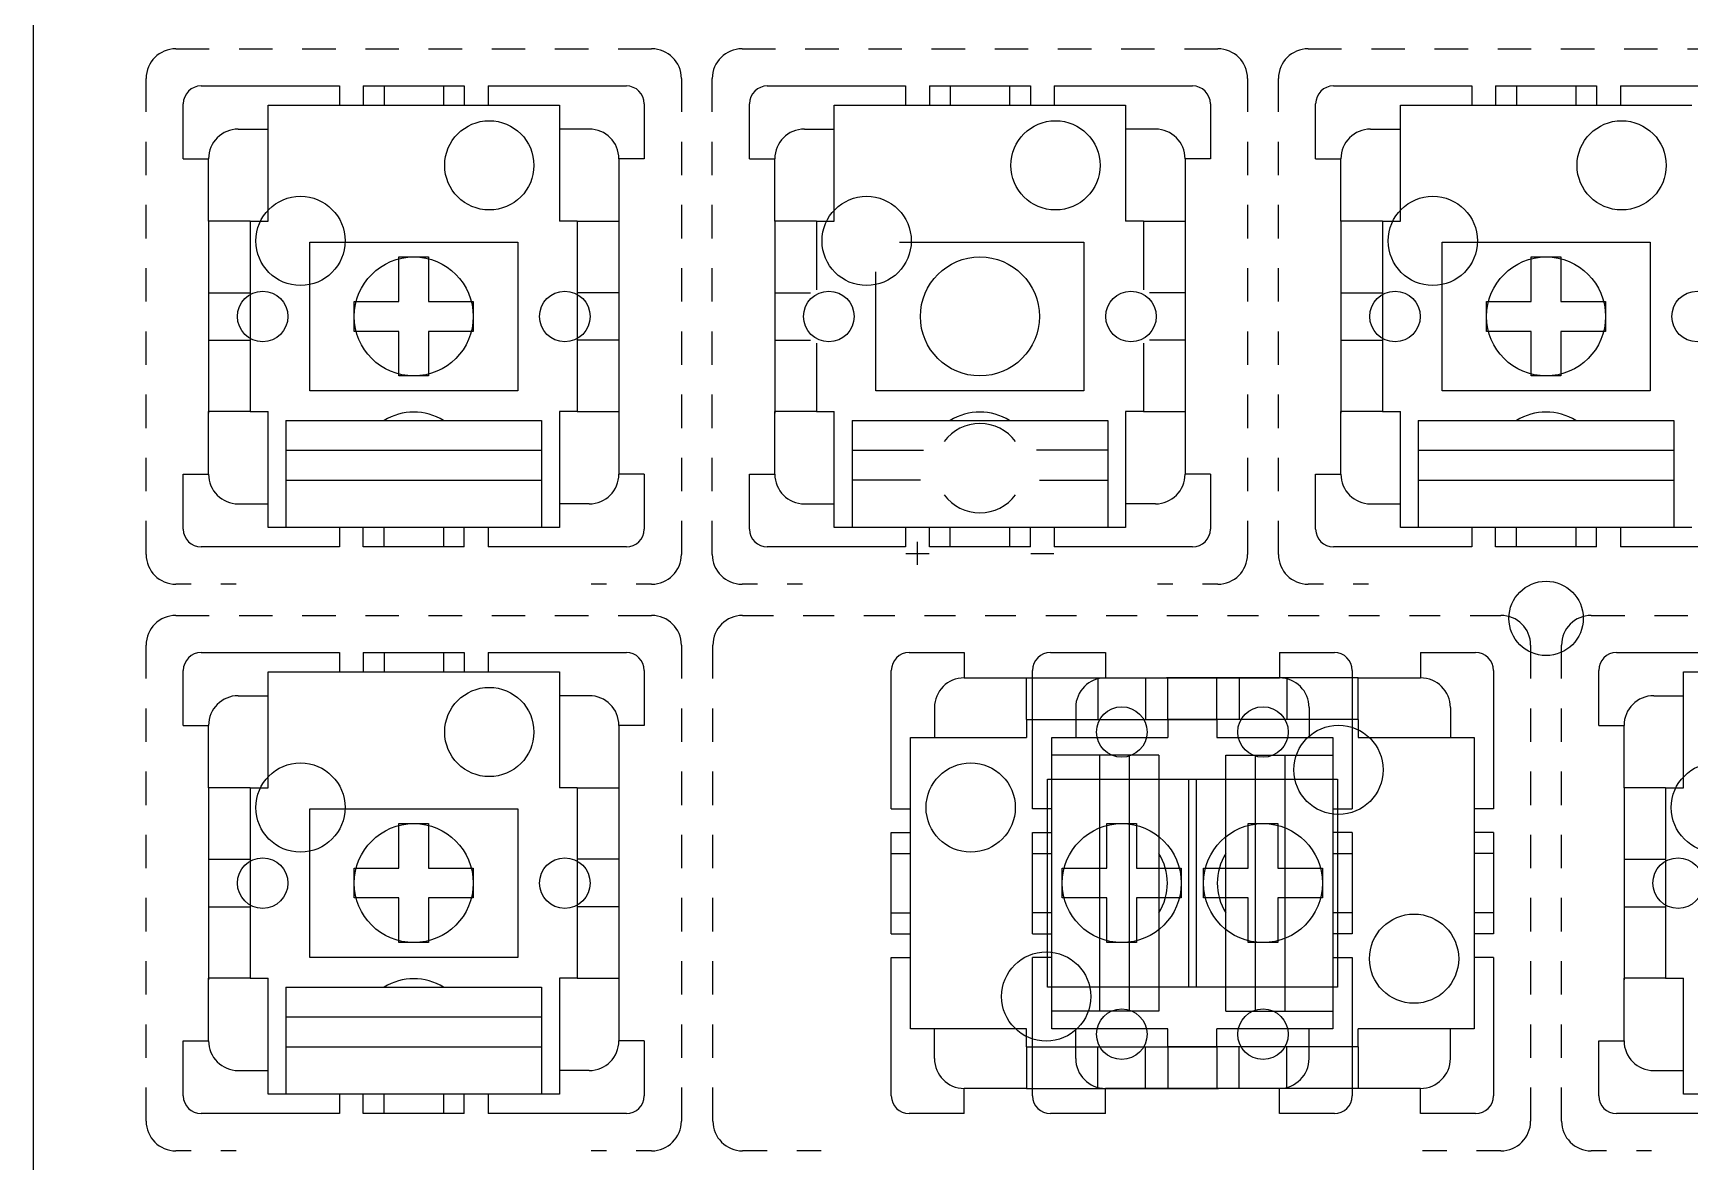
# Model space of a CAD drawing. Extents: x 0 to 386, y 0 to 144.
# Drawn here: x 0 to 55.7, y 19.5 to 57.5 of the extents above; entities that cross this region are included whole.
import ezdxf

# ---------------------------------------------------------------- set-up
doc = ezdxf.new("R2010")
doc.units = 0
for name, color, linetype in [('20', 30, 'CONTINUOUS'), ('21', 253, 'CONTINUOUS'), ('51', 253, 'CONTINUOUS')]:
    doc.layers.add(name, color=color, linetype=linetype)

msp = doc.modelspace()

# ---------------------------------------------------------------- linework, layer by layer
at = {"layer": '20'}
msp.add_line((0, 96.4), (0, 0), dxfattribs=at)
for centre, radius in [((15.34, 53.03), 1.5), ((34.38, 53.03), 1.5), ((53.42, 53.03), 1.5), ((8.99, 50.49), 1.5), ((28.03, 50.49), 1.5), ((47.07, 50.49), 1.5), ((12.8, 47.95), 2), ((31.84, 47.95), 2), ((50.88, 47.95), 2), ((7.72, 47.95), 0.85), ((17.88, 47.95), 0.85), ((26.76, 47.95), 0.85), ((36.92, 47.95), 0.85), ((45.8, 47.95), 0.85), ((55.96, 47.95), 0.85), ((50.88, 37.8), 1.25), ((15.34, 33.98), 1.5), ((36.61, 33.98), 0.85), ((41.36, 33.98), 0.85), ((43.9, 32.71), 1.5), ((8.99, 31.44), 1.5), ((31.53, 31.44), 1.5), ((56.59, 31.44), 1.5), ((12.8, 28.9), 2), ((36.61, 28.9), 2), ((41.36, 28.9), 2), ((7.72, 28.9), 0.85), ((17.88, 28.9), 0.85), ((55.32, 28.9), 0.85), ((46.44, 26.36), 1.5), ((34.07, 25.09), 1.5), ((36.61, 23.82), 0.85), ((41.36, 23.82), 0.85)]:
    msp.add_circle(centre, radius, dxfattribs=at)
at = {"layer": '21'}
for p, q in [((4.8, 56.95), (5.925, 56.95)), ((6.925, 56.95), (8.05, 56.95)), ((9.05, 56.95), (10.175, 56.95)), ((11.175, 56.95), (12.3, 56.95)), ((13.3, 56.95), (14.425, 56.95)), ((15.425, 56.95), (16.55, 56.95)), ((17.55, 56.95), (18.675, 56.95)), ((19.675, 56.95), (20.8, 56.95)), ((23.84, 56.95), (24.965, 56.95)), ((25.965, 56.95), (27.09, 56.95)), ((28.09, 56.95), (29.215, 56.95)), ((30.215, 56.95), (31.34, 56.95)), ((32.34, 56.95), (33.465, 56.95)), ((34.465, 56.95), (35.59, 56.95)), ((36.59, 56.95), (37.715, 56.95)), ((38.715, 56.95), (39.84, 56.95)), ((42.88, 56.95), (44.005, 56.95)), ((45.005, 56.95), (46.13, 56.95)), ((47.13, 56.95), (48.255, 56.95)), ((49.255, 56.95), (50.38, 56.95)), ((51.38, 56.95), (52.505, 56.95)), ((53.505, 56.95), (54.63, 56.95)), ((55.63, 56.95), (56.755, 56.95)), ((3.8, 54.825), (3.8, 55.95)), ((21.8, 55.95), (21.8, 54.825)), ((22.84, 54.825), (22.84, 55.95)), ((40.84, 55.95), (40.84, 54.825)), ((41.88, 54.825), (41.88, 55.95)), ((5.65, 55.7), (10.3, 55.7)), ((10.3, 55.7), (10.3, 55.05)), ((11.1, 55.7), (11.8, 55.7)), ((11.1, 55.7), (11.1, 55.05)), ((11.8, 55.7), (13.8, 55.7)), ((11.8, 55.7), (11.8, 55.05)), ((13.8, 55.7), (14.5, 55.7)), ((13.8, 55.7), (13.8, 55.05)), ((14.5, 55.7), (14.5, 55.05)), ((15.3, 55.7), (19.95, 55.7)), ((15.3, 55.7), (15.3, 55.05)), ((24.69, 55.7), (29.34, 55.7)), ((29.34, 55.7), (29.34, 55.05)), ((30.14, 55.7), (30.84, 55.7)), ((30.14, 55.7), (30.14, 55.05)), ((30.84, 55.7), (32.84, 55.7)), ((30.84, 55.7), (30.84, 55.05)), ((32.84, 55.7), (33.54, 55.7)), ((32.84, 55.7), (32.84, 55.05)), ((33.54, 55.7), (33.54, 55.05)), ((34.34, 55.7), (38.99, 55.7)), ((34.34, 55.7), (34.34, 55.05)), ((43.73, 55.7), (48.38, 55.7)), ((48.38, 55.7), (48.38, 55.05)), ((49.18, 55.7), (49.88, 55.7)), ((49.18, 55.7), (49.18, 55.05)), ((49.88, 55.7), (51.88, 55.7)), ((49.88, 55.7), (49.88, 55.05)), ((51.88, 55.7), (52.58, 55.7)), ((51.88, 55.7), (51.88, 55.05)), ((52.58, 55.7), (52.58, 55.05)), ((53.38, 55.7), (58.03, 55.7)), ((53.38, 55.7), (53.38, 55.05)), ((5.05, 53.25), (5.05, 55.1)), ((7.9, 55.05), (10.3, 55.05)), ((7.9, 54.25), (7.9, 55.05)), ((10.3, 55.05), (11.1, 55.05)), ((11.1, 55.05), (11.8, 55.05)), ((11.8, 55.05), (13.8, 55.05)), ((13.8, 55.05), (14.5, 55.05)), ((14.5, 55.05), (15.3, 55.05)), ((15.3, 55.05), (17.7, 55.05)), ((17.7, 55.05), (17.7, 54.25)), ((20.55, 55.1), (20.55, 53.25)), ((24.09, 53.25), (24.09, 55.1)), ((26.94, 55.05), (29.34, 55.05)), ((26.94, 54.25), (26.94, 55.05)), ((29.34, 55.05), (30.14, 55.05)), ((30.14, 55.05), (30.84, 55.05)), ((30.84, 55.05), (32.84, 55.05)), ((32.84, 55.05), (33.54, 55.05)), ((33.54, 55.05), (34.34, 55.05)), ((34.34, 55.05), (36.74, 55.05)), ((36.74, 55.05), (36.74, 54.25)), ((39.59, 55.1), (39.59, 53.25)), ((43.13, 53.25), (43.13, 55.1)), ((45.98, 55.05), (48.38, 55.05)), ((45.98, 54.25), (45.98, 55.05)), ((48.38, 55.05), (49.18, 55.05)), ((49.18, 55.05), (49.88, 55.05)), ((49.88, 55.05), (51.88, 55.05)), ((51.88, 55.05), (52.58, 55.05)), ((52.58, 55.05), (53.38, 55.05)), ((53.38, 55.05), (55.78, 55.05)), ((6.9, 54.25), (7.9, 54.25)), ((7.9, 51.15), (7.9, 54.25)), ((17.7, 54.25), (17.7, 51.15)), ((18.7, 54.25), (17.7, 54.25)), ((25.94, 54.25), (26.94, 54.25)), ((26.94, 51.15), (26.94, 54.25)), ((36.74, 54.25), (36.74, 51.15)), ((37.74, 54.25), (36.74, 54.25)), ((44.98, 54.25), (45.98, 54.25)), ((45.98, 51.15), (45.98, 54.25)), ((3.8, 52.7), (3.8, 53.825)), ((21.8, 53.825), (21.8, 52.7)), ((22.84, 52.7), (22.84, 53.825)), ((40.84, 53.825), (40.84, 52.7)), ((41.88, 52.7), (41.88, 53.825)), ((5.05, 53.25), (5.9, 53.25)), ((5.9, 51.15), (5.9, 53.25)), ((19.7, 53.25), (19.7, 51.15)), ((20.55, 53.25), (19.7, 53.25)), ((24.09, 53.25), (24.94, 53.25)), ((24.94, 51.15), (24.94, 53.25)), ((38.74, 53.25), (38.74, 51.15)), ((39.59, 53.25), (38.74, 53.25)), ((43.13, 53.25), (43.98, 53.25)), ((43.98, 51.15), (43.98, 53.25)), ((3.8, 50.575), (3.8, 51.7)), ((21.8, 51.7), (21.8, 50.575)), ((22.84, 50.575), (22.84, 51.7)), ((40.84, 51.7), (40.84, 50.575)), ((41.88, 50.575), (41.88, 51.7)), ((7.3, 51.15), (5.9, 51.15)), ((5.9, 51.15), (5.9, 48.75)), ((7.3, 51.15), (7.3, 48.85)), ((7.3, 51.15), (7.9, 51.15)), ((18.3, 51.15), (17.7, 51.15)), ((18.3, 51.15), (18.3, 48.85)), ((18.3, 51.15), (19.7, 51.15)), ((19.7, 51.15), (19.7, 48.75)), ((26.34, 51.15), (24.94, 51.15)), ((24.94, 51.15), (24.94, 48.75)), ((26.34, 51.15), (26.34, 48.85)), ((26.34, 51.15), (26.94, 51.15)), ((37.34, 51.15), (36.74, 51.15)), ((37.34, 51.15), (37.34, 48.85)), ((37.34, 51.15), (38.74, 51.15)), ((38.74, 51.15), (38.74, 48.75)), ((45.38, 51.15), (43.98, 51.15)), ((43.98, 51.15), (43.98, 48.75)), ((45.38, 51.15), (45.38, 48.85)), ((45.38, 51.15), (45.98, 51.15)), ((10.1, 50.45), (16.3, 50.45)), ((16.3, 50.45), (16.3, 45.45)), ((29.14, 50.45), (35.34, 50.45)), ((35.34, 50.45), (35.34, 45.45)), ((48.18, 50.45), (54.38, 50.45)), ((54.38, 50.45), (54.38, 45.45)), ((3.8, 48.45), (3.8, 49.575)), ((9.3, 45.45), (9.3, 49.45)), ((21.8, 49.575), (21.8, 48.45)), ((22.84, 48.45), (22.84, 49.575)), ((28.34, 45.45), (28.34, 49.45)), ((40.84, 49.575), (40.84, 48.45)), ((41.88, 48.45), (41.88, 49.575)), ((47.38, 45.45), (47.38, 49.45)), ((5.9, 48.75), (5.9, 47.15)), ((5.9, 48.75), (7.1, 48.75)), ((19.7, 48.75), (18.5, 48.75)), ((19.7, 48.75), (19.7, 47.15)), ((24.94, 48.75), (24.94, 47.15)), ((24.94, 48.75), (26.14, 48.75)), ((38.74, 48.75), (37.54, 48.75)), ((38.74, 48.75), (38.74, 47.15)), ((43.98, 48.75), (43.98, 47.15)), ((43.98, 48.75), (45.18, 48.75)), ((3.8, 46.325), (3.8, 47.45)), ((21.8, 47.45), (21.8, 46.325)), ((22.84, 46.325), (22.84, 47.45)), ((40.84, 47.45), (40.84, 46.325)), ((41.88, 46.325), (41.88, 47.45)), ((5.9, 47.15), (7.1, 47.15)), ((5.9, 47.15), (5.9, 44.7)), ((7.3, 47.05), (7.3, 44.75)), ((18.3, 47.05), (18.3, 44.75)), ((19.7, 47.15), (18.5, 47.15)), ((19.7, 47.15), (19.7, 44.75)), ((24.94, 47.15), (26.14, 47.15)), ((24.94, 47.15), (24.94, 44.7)), ((26.34, 47.05), (26.34, 44.75)), ((37.34, 47.05), (37.34, 44.75)), ((38.74, 47.15), (37.54, 47.15)), ((38.74, 47.15), (38.74, 44.75)), ((43.98, 47.15), (45.18, 47.15)), ((43.98, 47.15), (43.98, 44.7)), ((45.38, 47.05), (45.38, 44.75)), ((3.8, 44.2), (3.8, 45.325)), ((16.3, 45.45), (9.3, 45.45)), ((21.8, 45.325), (21.8, 44.2)), ((22.84, 44.2), (22.84, 45.325)), ((35.34, 45.45), (28.34, 45.45)), ((40.84, 45.325), (40.84, 44.2)), ((41.88, 44.2), (41.88, 45.325)), ((54.38, 45.45), (47.38, 45.45)), ((5.9, 44.7), (5.9, 44.75)), ((7.3, 44.75), (5.9, 44.75)), ((5.9, 42.65), (5.9, 44.7)), ((7.3, 44.75), (7.9, 44.75)), ((7.9, 41.65), (7.9, 44.75)), ((17.7, 44.75), (17.7, 41.65)), ((18.3, 44.75), (17.7, 44.75)), ((18.3, 44.75), (19.7, 44.75)), ((19.7, 44.75), (19.7, 42.65)), ((24.94, 44.7), (24.94, 44.75)), ((26.34, 44.75), (24.94, 44.75)), ((24.94, 42.65), (24.94, 44.7)), ((26.34, 44.75), (26.94, 44.75)), ((26.94, 41.65), (26.94, 44.75)), ((36.74, 44.75), (36.74, 41.65)), ((37.34, 44.75), (36.74, 44.75)), ((37.34, 44.75), (38.74, 44.75)), ((38.74, 44.75), (38.74, 42.65)), ((43.98, 44.7), (43.98, 44.75)), ((45.38, 44.75), (43.98, 44.75)), ((43.98, 42.65), (43.98, 44.7)), ((45.38, 44.75), (45.98, 44.75)), ((45.98, 41.65), (45.98, 44.75)), ((8.5, 44.45), (11.8, 44.45)), ((8.5, 44.45), (8.5, 43.45)), ((11.8, 44.45), (13.8, 44.45)), ((13.8, 44.45), (17.1, 44.45)), ((17.1, 44.45), (17.1, 43.45)), ((27.54, 44.45), (30.84, 44.45)), ((27.54, 44.45), (27.54, 43.45)), ((30.84, 44.45), (32.84, 44.45)), ((32.84, 44.45), (36.14, 44.45)), ((36.14, 44.45), (36.14, 43.45)), ((46.58, 44.45), (49.88, 44.45)), ((46.58, 44.45), (46.58, 43.45)), ((49.88, 44.45), (51.88, 44.45)), ((51.88, 44.45), (55.18, 44.45)), ((55.18, 44.45), (55.18, 43.45)), ((3.8, 42.075), (3.8, 43.2)), ((8.5, 43.45), (8.5, 42.45)), ((8.5, 43.45), (17.1, 43.45)), ((17.1, 43.45), (17.1, 42.45)), ((21.8, 43.2), (21.8, 42.075)), ((22.84, 42.075), (22.84, 43.2)), ((27.54, 43.45), (27.54, 42.45)), ((27.54, 43.45), (29.94, 43.45)), ((36.14, 43.45), (33.74, 43.45)), ((36.14, 43.45), (36.14, 42.45)), ((40.84, 43.2), (40.84, 42.075)), ((41.88, 42.075), (41.88, 43.2)), ((46.58, 43.45), (46.58, 42.45)), ((46.58, 43.45), (55.18, 43.45)), ((55.18, 43.45), (55.18, 42.45)), ((5.05, 40.8), (5.05, 42.65)), ((5.05, 42.65), (5.9, 42.65)), ((8.5, 42.45), (8.5, 40.85)), ((8.5, 42.45), (17.1, 42.45)), ((17.1, 42.45), (17.1, 40.85)), ((20.55, 42.65), (19.7, 42.65)), ((20.55, 42.65), (20.55, 40.8)), ((24.09, 40.8), (24.09, 42.65)), ((24.09, 42.65), (24.94, 42.65)), ((27.54, 42.45), (27.54, 40.85)), ((29.84, 42.45), (27.54, 42.45)), ((33.84, 42.45), (36.14, 42.45)), ((36.14, 42.45), (36.14, 40.85)), ((39.59, 42.65), (38.74, 42.65)), ((39.59, 42.65), (39.59, 40.8)), ((43.13, 40.8), (43.13, 42.65)), ((43.13, 42.65), (43.98, 42.65)), ((46.58, 42.45), (46.58, 40.85)), ((46.58, 42.45), (55.18, 42.45)), ((55.18, 42.45), (55.18, 40.85)), ((6.9, 41.65), (7.9, 41.65)), ((7.9, 40.85), (7.9, 41.65)), ((17.7, 41.65), (17.7, 40.85)), ((18.7, 41.65), (17.7, 41.65)), ((25.94, 41.65), (26.94, 41.65)), ((26.94, 40.85), (26.94, 41.65)), ((36.74, 41.65), (36.74, 40.85)), ((37.74, 41.65), (36.74, 41.65)), ((44.98, 41.65), (45.98, 41.65)), ((45.98, 40.85), (45.98, 41.65)), ((3.8, 39.95), (3.8, 41.075)), ((8.5, 40.85), (7.9, 40.85)), ((10.3, 40.85), (8.5, 40.85)), ((11.1, 40.85), (10.3, 40.85)), ((10.3, 40.85), (10.3, 40.2)), ((11.8, 40.85), (11.1, 40.85)), ((11.1, 40.2), (11.1, 40.85)), ((13.8, 40.85), (11.8, 40.85)), ((11.8, 40.2), (11.8, 40.85)), ((14.5, 40.85), (13.8, 40.85)), ((13.8, 40.85), (13.8, 40.2)), ((15.3, 40.85), (14.5, 40.85)), ((14.5, 40.2), (14.5, 40.85)), ((17.1, 40.85), (15.3, 40.85)), ((15.3, 40.85), (15.3, 40.2)), ((17.7, 40.85), (17.1, 40.85)), ((21.8, 41.075), (21.8, 39.95)), ((22.84, 39.95), (22.84, 41.075)), ((27.54, 40.85), (26.94, 40.85)), ((29.34, 40.85), (27.54, 40.85)), ((30.14, 40.85), (29.34, 40.85)), ((29.34, 40.85), (29.34, 40.2)), ((30.84, 40.85), (30.14, 40.85)), ((30.14, 40.2), (30.14, 40.85)), ((32.84, 40.85), (30.84, 40.85)), ((30.84, 40.2), (30.84, 40.85)), ((33.54, 40.85), (32.84, 40.85)), ((32.84, 40.85), (32.84, 40.2)), ((34.34, 40.85), (33.54, 40.85)), ((33.54, 40.2), (33.54, 40.85)), ((36.14, 40.85), (34.34, 40.85)), ((34.34, 40.85), (34.34, 40.2)), ((36.74, 40.85), (36.14, 40.85)), ((40.84, 41.075), (40.84, 39.95)), ((41.88, 39.95), (41.88, 41.075)), ((46.58, 40.85), (45.98, 40.85)), ((48.38, 40.85), (46.58, 40.85)), ((49.18, 40.85), (48.38, 40.85)), ((48.38, 40.85), (48.38, 40.2)), ((49.88, 40.85), (49.18, 40.85)), ((49.18, 40.2), (49.18, 40.85)), ((51.88, 40.85), (49.88, 40.85)), ((49.88, 40.2), (49.88, 40.85)), ((52.58, 40.85), (51.88, 40.85)), ((51.88, 40.85), (51.88, 40.2)), ((53.38, 40.85), (52.58, 40.85)), ((52.58, 40.2), (52.58, 40.85)), ((55.18, 40.85), (53.38, 40.85)), ((53.38, 40.85), (53.38, 40.2)), ((55.78, 40.85), (55.18, 40.85)), ((10.3, 40.2), (5.65, 40.2)), ((11.8, 40.2), (11.1, 40.2)), ((13.8, 40.2), (11.8, 40.2)), ((14.5, 40.2), (13.8, 40.2)), ((19.95, 40.2), (15.3, 40.2)), ((29.34, 40.2), (24.69, 40.2)), ((29.74, 39.5957), (29.74, 40.3746)), ((30.84, 40.2), (30.14, 40.2)), ((32.84, 40.2), (30.84, 40.2)), ((33.54, 40.2), (32.84, 40.2)), ((38.99, 40.2), (34.34, 40.2)), ((48.38, 40.2), (43.73, 40.2)), ((49.88, 40.2), (49.18, 40.2)), ((51.88, 40.2), (49.88, 40.2)), ((52.58, 40.2), (51.88, 40.2)), ((58.03, 40.2), (53.38, 40.2)), ((29.3505, 39.9852), (30.1295, 39.9852)), ((33.5505, 39.9852), (34.3295, 39.9852)), ((5.315, 38.95), (4.8, 38.95)), ((6.83, 38.95), (6.315, 38.95)), ((19.285, 38.95), (18.77, 38.95)), ((20.8, 38.95), (20.285, 38.95)), ((24.355, 38.95), (23.84, 38.95)), ((25.87, 38.95), (25.355, 38.95)), ((38.325, 38.95), (37.81, 38.95)), ((39.84, 38.95), (39.325, 38.95)), ((43.395, 38.95), (42.88, 38.95)), ((44.91, 38.95), (44.395, 38.95)), ((4.8, 37.9), (5.925, 37.9)), ((6.925, 37.9), (8.05, 37.9)), ((9.05, 37.9), (10.175, 37.9)), ((11.175, 37.9), (12.3, 37.9)), ((13.3, 37.9), (14.425, 37.9)), ((15.425, 37.9), (16.55, 37.9)), ((17.55, 37.9), (18.675, 37.9)), ((19.675, 37.9), (20.8, 37.9)), ((23.86, 37.9), (24.8985, 37.9)), ((25.8985, 37.9), (26.9369, 37.9)), ((27.9369, 37.9), (28.9754, 37.9)), ((29.9754, 37.9), (31.0138, 37.9)), ((32.0138, 37.9), (33.0523, 37.9)), ((34.0523, 37.9), (35.0908, 37.9)), ((36.0908, 37.9), (37.1292, 37.9)), ((38.1292, 37.9), (39.1677, 37.9)), ((40.1677, 37.9), (41.2062, 37.9)), ((42.2062, 37.9), (43.2446, 37.9)), ((44.2446, 37.9), (45.2831, 37.9)), ((46.2831, 37.9), (47.3215, 37.9)), ((48.3215, 37.9), (49.36, 37.9)), ((52.4, 37.9), (53.525, 37.9)), ((54.525, 37.9), (55.65, 37.9)), ((3.8, 35.775), (3.8, 36.9)), ((21.8, 36.9), (21.8, 35.775)), ((22.86, 35.775), (22.86, 36.9)), ((50.36, 36.9), (50.36, 35.775)), ((51.4, 35.775), (51.4, 36.9)), ((5.65, 36.65), (10.3, 36.65)), ((10.3, 36.65), (10.3, 36)), ((11.1, 36.65), (11.8, 36.65)), ((11.1, 36.65), (11.1, 36)), ((11.8, 36.65), (13.8, 36.65)), ((11.8, 36.65), (11.8, 36)), ((13.8, 36.65), (14.5, 36.65)), ((13.8, 36.65), (13.8, 36)), ((14.5, 36.65), (14.5, 36)), ((15.3, 36.65), (19.95, 36.65)), ((15.3, 36.65), (15.3, 36)), ((29.46, 36.65), (31.31, 36.65)), ((31.31, 36.65), (31.31, 35.8)), ((34.21, 36.65), (36.06, 36.65)), ((36.06, 36.65), (36.06, 35.8)), ((41.91, 36.65), (43.76, 36.65)), ((41.91, 36.65), (41.91, 35.8)), ((46.66, 36.65), (48.51, 36.65)), ((46.66, 36.65), (46.66, 35.8)), ((53.25, 36.65), (57.9, 36.65)), ((5.05, 34.2), (5.05, 36.05)), ((7.9, 36), (10.3, 36)), ((7.9, 35.2), (7.9, 36)), ((10.3, 36), (11.1, 36)), ((11.1, 36), (11.8, 36)), ((11.8, 36), (13.8, 36)), ((13.8, 36), (14.5, 36)), ((14.5, 36), (15.3, 36)), ((15.3, 36), (17.7, 36)), ((17.7, 36), (17.7, 35.2)), ((20.55, 36.05), (20.55, 34.2)), ((28.86, 31.4), (28.86, 36.05)), ((31.31, 35.8), (33.41, 35.8)), ((33.41, 34.4), (33.41, 35.8)), ((33.41, 35.8), (35.81, 35.8)), ((33.61, 31.4), (33.61, 36.05)), ((35.81, 35.8), (37.41, 35.8)), ((35.81, 35.8), (35.81, 34.6)), ((36.06, 35.8), (38.11, 35.8)), ((37.41, 35.8), (37.41, 34.6)), ((37.41, 35.8), (39.81, 35.8)), ((38.11, 35.8), (38.16, 35.8)), ((40.56, 35.8), (38.11, 35.8)), ((38.16, 34.4), (38.16, 35.8)), ((39.81, 35.8), (41.91, 35.8)), ((39.81, 34.4), (39.81, 35.8)), ((42.16, 35.8), (40.56, 35.8)), ((40.56, 35.8), (40.56, 34.6)), ((42.16, 35.8), (42.16, 34.6)), ((44.56, 35.8), (42.16, 35.8)), ((44.36, 36.05), (44.36, 31.4)), ((44.56, 35.8), (46.66, 35.8)), ((44.56, 34.4), (44.56, 35.8)), ((49.11, 36.05), (49.11, 31.4)), ((52.65, 34.2), (52.65, 36.05)), ((55.5, 36), (57.9, 36)), ((55.5, 35.2), (55.5, 36)), ((6.9, 35.2), (7.9, 35.2)), ((7.9, 32.1), (7.9, 35.2)), ((17.7, 35.2), (17.7, 32.1)), ((18.7, 35.2), (17.7, 35.2)), ((54.5, 35.2), (55.5, 35.2)), ((55.5, 32.1), (55.5, 35.2)), ((3.8, 33.65), (3.8, 34.775)), ((21.8, 34.775), (21.8, 33.65)), ((22.86, 33.65), (22.86, 34.775)), ((30.31, 34.8), (30.31, 33.8)), ((35.06, 34.8), (35.06, 33.8)), ((42.91, 34.8), (42.91, 33.8)), ((47.66, 34.8), (47.66, 33.8)), ((50.36, 34.775), (50.36, 33.65)), ((51.4, 33.65), (51.4, 34.775)), ((5.05, 34.2), (5.9, 34.2)), ((5.9, 32.1), (5.9, 34.2)), ((19.7, 34.2), (19.7, 32.1)), ((20.55, 34.2), (19.7, 34.2)), ((33.41, 34.4), (35.71, 34.4)), ((33.41, 34.4), (33.41, 33.8)), ((37.51, 34.4), (39.81, 34.4)), ((40.46, 34.4), (38.16, 34.4)), ((38.16, 34.4), (38.16, 33.8)), ((39.81, 34.4), (39.81, 33.8)), ((44.56, 34.4), (42.26, 34.4)), ((44.56, 34.4), (44.56, 33.8)), ((52.65, 34.2), (53.5, 34.2)), ((53.5, 32.1), (53.5, 34.2)), ((29.51, 31.4), (29.51, 33.8)), ((29.51, 33.8), (30.31, 33.8)), ((30.31, 33.8), (33.41, 33.8)), ((34.26, 33.2), (34.26, 33.8)), ((34.26, 33.8), (35.06, 33.8)), ((35.06, 33.8), (38.16, 33.8)), ((39.81, 33.8), (42.91, 33.8)), ((42.91, 33.8), (43.71, 33.8)), ((43.71, 33.8), (43.71, 33.2)), ((44.56, 33.8), (47.66, 33.8)), ((47.66, 33.8), (48.46, 33.8)), ((48.46, 33.8), (48.46, 31.4)), ((34.26, 31.4), (34.26, 33.2)), ((35.86, 33.2), (34.26, 33.2)), ((36.86, 33.2), (35.86, 33.2)), ((35.86, 33.2), (35.86, 24.6)), ((37.86, 33.2), (36.86, 33.2)), ((36.86, 33.2), (36.86, 24.6)), ((37.86, 33.2), (37.86, 29.9)), ((40.11, 29.9), (40.11, 33.2)), ((40.11, 33.2), (41.11, 33.2)), ((41.11, 33.2), (42.11, 33.2)), ((41.11, 24.6), (41.11, 33.2)), ((42.11, 33.2), (43.71, 33.2)), ((42.11, 24.6), (42.11, 33.2)), ((43.71, 33.2), (43.71, 31.4)), ((3.8, 31.525), (3.8, 32.65)), ((21.8, 32.65), (21.8, 31.525)), ((22.86, 31.525), (22.86, 32.65)), ((34.11, 26.2), (34.11, 32.4)), ((34.11, 32.4), (39.11, 32.4)), ((38.86, 25.4), (38.86, 32.4)), ((38.86, 32.4), (42.86, 32.4)), ((39.11, 32.4), (39.11, 25.4)), ((50.36, 32.65), (50.36, 31.525)), ((51.4, 31.525), (51.4, 32.65)), ((7.3, 32.1), (5.9, 32.1)), ((5.9, 32.1), (5.9, 29.7)), ((7.3, 32.1), (7.3, 29.8)), ((7.3, 32.1), (7.9, 32.1)), ((18.3, 32.1), (17.7, 32.1)), ((18.3, 32.1), (18.3, 29.8)), ((18.3, 32.1), (19.7, 32.1)), ((19.7, 32.1), (19.7, 29.7)), ((54.9, 32.1), (53.5, 32.1)), ((53.5, 32.1), (53.5, 29.7)), ((54.9, 32.1), (54.9, 29.8)), ((54.9, 32.1), (55.5, 32.1)), ((10.1, 31.4), (16.3, 31.4)), ((16.3, 31.4), (16.3, 26.4)), ((28.86, 31.4), (29.51, 31.4)), ((29.51, 30.6), (29.51, 31.4)), ((34.26, 31.4), (33.61, 31.4)), ((34.26, 30.6), (34.26, 31.4)), ((43.71, 31.4), (43.71, 30.6)), ((43.71, 31.4), (44.36, 31.4)), ((43.86, 31.6), (43.86, 25.4)), ((48.46, 31.4), (48.46, 30.6)), ((49.11, 31.4), (48.46, 31.4)), ((3.8, 29.4), (3.8, 30.525)), ((9.3, 26.4), (9.3, 30.4)), ((21.8, 30.525), (21.8, 29.4)), ((22.86, 29.4), (22.86, 30.525)), ((28.86, 29.9), (28.86, 30.6)), ((28.86, 30.6), (29.51, 30.6)), ((29.51, 29.9), (29.51, 30.6)), ((33.61, 29.9), (33.61, 30.6)), ((33.61, 30.6), (34.26, 30.6)), ((34.26, 29.9), (34.26, 30.6)), ((43.71, 30.6), (43.71, 29.9)), ((44.36, 30.6), (43.71, 30.6)), ((44.36, 30.6), (44.36, 29.9)), ((48.46, 30.6), (48.46, 29.9)), ((49.11, 30.6), (48.46, 30.6)), ((49.11, 30.6), (49.11, 29.9)), ((50.36, 30.525), (50.36, 29.4)), ((51.4, 29.4), (51.4, 30.525)), ((5.9, 29.7), (5.9, 28.1)), ((5.9, 29.7), (7.1, 29.7)), ((19.7, 29.7), (18.5, 29.7)), ((19.7, 29.7), (19.7, 28.1)), ((28.86, 27.9), (28.86, 29.9)), ((28.86, 29.9), (29.51, 29.9)), ((29.51, 27.9), (29.51, 29.9)), ((33.61, 27.9), (33.61, 29.9)), ((33.61, 29.9), (34.26, 29.9)), ((34.26, 27.9), (34.26, 29.9)), ((37.86, 29.9), (37.86, 27.9)), ((40.11, 27.9), (40.11, 29.9)), ((43.71, 29.9), (43.71, 27.9)), ((43.71, 29.9), (44.36, 29.9)), ((44.36, 29.9), (44.36, 27.9)), ((48.46, 29.9), (48.46, 27.9)), ((49.11, 29.9), (48.46, 29.9)), ((49.11, 29.9), (49.11, 27.9)), ((53.5, 29.7), (53.5, 28.1)), ((53.5, 29.7), (54.7, 29.7)), ((3.8, 27.275), (3.8, 28.4)), ((5.9, 28.1), (7.1, 28.1)), ((5.9, 28.1), (5.9, 25.65)), ((7.3, 28), (7.3, 25.7)), ((18.3, 28), (18.3, 25.7)), ((19.7, 28.1), (18.5, 28.1)), ((19.7, 28.1), (19.7, 25.7)), ((21.8, 28.4), (21.8, 27.275)), ((22.86, 27.275), (22.86, 28.4)), ((28.86, 27.2), (28.86, 27.9)), ((28.86, 27.9), (29.51, 27.9)), ((29.51, 27.2), (29.51, 27.9)), ((33.61, 27.2), (33.61, 27.9)), ((34.26, 27.9), (33.61, 27.9)), ((34.26, 27.2), (34.26, 27.9)), ((37.86, 27.9), (37.86, 24.6)), ((40.11, 24.6), (40.11, 27.9)), ((43.71, 27.9), (43.71, 27.2)), ((44.36, 27.9), (43.71, 27.9)), ((44.36, 27.9), (44.36, 27.2)), ((48.46, 27.9), (48.46, 27.2)), ((49.11, 27.9), (48.46, 27.9)), ((49.11, 27.9), (49.11, 27.2)), ((50.36, 28.4), (50.36, 27.275)), ((51.4, 27.275), (51.4, 28.4)), ((53.5, 28.1), (54.7, 28.1)), ((53.5, 28.1), (53.5, 25.65)), ((54.9, 28), (54.9, 25.7)), ((28.86, 27.2), (29.51, 27.2)), ((29.51, 26.4), (29.51, 27.2)), ((33.61, 27.2), (34.26, 27.2)), ((34.26, 26.4), (34.26, 27.2)), ((43.71, 27.2), (43.71, 26.4)), ((44.36, 27.2), (43.71, 27.2)), ((48.46, 27.2), (48.46, 26.4)), ((49.11, 27.2), (48.46, 27.2)), ((3.8, 25.15), (3.8, 26.275)), ((16.3, 26.4), (9.3, 26.4)), ((21.8, 26.275), (21.8, 25.15)), ((22.86, 25.15), (22.86, 26.275)), ((28.86, 21.75), (28.86, 26.4)), ((28.86, 26.4), (29.51, 26.4)), ((29.51, 24), (29.51, 26.4)), ((33.61, 21.75), (33.61, 26.4)), ((34.26, 26.4), (33.61, 26.4)), ((34.26, 24.6), (34.26, 26.4)), ((43.71, 26.4), (43.71, 24.6)), ((43.71, 26.4), (44.36, 26.4)), ((44.36, 26.4), (44.36, 21.75)), ((48.46, 26.4), (48.46, 24)), ((49.11, 26.4), (48.46, 26.4)), ((49.11, 26.4), (49.11, 21.75)), ((50.36, 26.275), (50.36, 25.15)), ((51.4, 25.15), (51.4, 26.275)), ((5.9, 25.65), (5.9, 25.7)), ((7.3, 25.7), (5.9, 25.7)), ((5.9, 23.6), (5.9, 25.65)), ((7.3, 25.7), (7.9, 25.7)), ((7.9, 22.6), (7.9, 25.7)), ((17.7, 25.7), (17.7, 22.6)), ((18.3, 25.7), (17.7, 25.7)), ((18.3, 25.7), (19.7, 25.7)), ((19.7, 25.7), (19.7, 23.6)), ((53.5, 25.65), (53.5, 25.7)), ((54.9, 25.7), (53.5, 25.7)), ((53.5, 23.6), (53.5, 25.65)), ((54.9, 25.7), (55.5, 25.7)), ((55.5, 22.6), (55.5, 25.7)), ((8.5, 25.4), (11.8, 25.4)), ((8.5, 25.4), (8.5, 24.4)), ((11.8, 25.4), (13.8, 25.4)), ((13.8, 25.4), (17.1, 25.4)), ((17.1, 25.4), (17.1, 24.4)), ((39.11, 25.4), (35.11, 25.4)), ((43.86, 25.4), (38.86, 25.4)), ((34.26, 24), (34.26, 24.6)), ((35.86, 24.6), (34.26, 24.6)), ((36.86, 24.6), (35.86, 24.6)), ((37.86, 24.6), (36.86, 24.6)), ((40.11, 24.6), (41.11, 24.6)), ((41.11, 24.6), (42.11, 24.6)), ((42.11, 24.6), (43.71, 24.6)), ((43.71, 24.6), (43.71, 24)), ((3.8, 23.025), (3.8, 24.15)), ((8.5, 24.4), (8.5, 23.4)), ((8.5, 24.4), (17.1, 24.4)), ((17.1, 24.4), (17.1, 23.4)), ((21.8, 24.15), (21.8, 23.025)), ((22.86, 23.025), (22.86, 24.15)), ((30.31, 24), (29.51, 24)), ((33.41, 24), (30.31, 24)), ((30.31, 23), (30.31, 24)), ((33.41, 23.4), (33.41, 24)), ((35.06, 24), (34.26, 24)), ((38.16, 24), (35.06, 24)), ((35.06, 23), (35.06, 24)), ((38.16, 23.4), (38.16, 24)), ((42.91, 24), (39.81, 24)), ((39.81, 23.4), (39.81, 24)), ((43.71, 24), (42.91, 24)), ((42.91, 23), (42.91, 24)), ((47.66, 24), (44.56, 24)), ((44.56, 23.4), (44.56, 24)), ((48.46, 24), (47.66, 24)), ((47.66, 23), (47.66, 24)), ((50.36, 24.15), (50.36, 23.025)), ((51.4, 23.025), (51.4, 24.15)), ((5.05, 21.75), (5.05, 23.6)), ((5.05, 23.6), (5.9, 23.6)), ((20.55, 23.6), (19.7, 23.6)), ((20.55, 23.6), (20.55, 21.75)), ((52.65, 21.75), (52.65, 23.6)), ((52.65, 23.6), (53.5, 23.6)), ((8.5, 23.4), (8.5, 21.8)), ((8.5, 23.4), (17.1, 23.4)), ((17.1, 23.4), (17.1, 21.8)), ((33.41, 23.4), (35.71, 23.4)), ((33.41, 23.4), (33.41, 22)), ((35.81, 22), (35.81, 23.2)), ((37.41, 22), (37.41, 23.2)), ((37.51, 23.4), (39.81, 23.4)), ((40.46, 23.4), (38.16, 23.4)), ((38.16, 23.4), (38.16, 22)), ((39.81, 23.4), (39.81, 22)), ((40.56, 22), (40.56, 23.2)), ((42.16, 22), (42.16, 23.2)), ((44.56, 23.4), (42.26, 23.4)), ((44.56, 23.4), (44.56, 22)), ((6.9, 22.6), (7.9, 22.6)), ((7.9, 21.8), (7.9, 22.6)), ((17.7, 22.6), (17.7, 21.8)), ((18.7, 22.6), (17.7, 22.6)), ((54.5, 22.6), (55.5, 22.6)), ((55.5, 21.8), (55.5, 22.6)), ((3.8, 20.9), (3.8, 22.025)), ((8.5, 21.8), (7.9, 21.8)), ((10.3, 21.8), (8.5, 21.8)), ((11.1, 21.8), (10.3, 21.8)), ((10.3, 21.8), (10.3, 21.15)), ((11.8, 21.8), (11.1, 21.8)), ((11.1, 21.15), (11.1, 21.8)), ((13.8, 21.8), (11.8, 21.8)), ((11.8, 21.15), (11.8, 21.8)), ((14.5, 21.8), (13.8, 21.8)), ((13.8, 21.8), (13.8, 21.15)), ((15.3, 21.8), (14.5, 21.8)), ((14.5, 21.15), (14.5, 21.8)), ((17.1, 21.8), (15.3, 21.8)), ((15.3, 21.8), (15.3, 21.15)), ((17.7, 21.8), (17.1, 21.8)), ((21.8, 22.025), (21.8, 20.9)), ((22.86, 20.9), (22.86, 22.025)), ((33.41, 22), (31.31, 22)), ((31.31, 21.15), (31.31, 22)), ((33.41, 22), (35.81, 22)), ((35.81, 22), (37.41, 22)), ((38.16, 22), (36.06, 22)), ((36.06, 21.15), (36.06, 22)), ((37.41, 22), (39.86, 22)), ((40.56, 22), (38.16, 22)), ((39.86, 22), (39.81, 22)), ((41.91, 22), (39.86, 22)), ((42.16, 22), (40.56, 22)), ((41.91, 21.15), (41.91, 22)), ((44.56, 22), (42.16, 22)), ((46.66, 22), (44.56, 22)), ((46.66, 21.15), (46.66, 22)), ((50.36, 22.025), (50.36, 20.9)), ((51.4, 20.9), (51.4, 22.025)), ((56.1, 21.8), (55.5, 21.8)), ((10.3, 21.15), (5.65, 21.15)), ((11.8, 21.15), (11.1, 21.15)), ((13.8, 21.15), (11.8, 21.15)), ((14.5, 21.15), (13.8, 21.15)), ((19.95, 21.15), (15.3, 21.15)), ((31.31, 21.15), (29.46, 21.15)), ((36.06, 21.15), (34.21, 21.15)), ((43.76, 21.15), (41.91, 21.15)), ((48.51, 21.15), (46.66, 21.15)), ((57.9, 21.15), (53.25, 21.15)), ((5.315, 19.9), (4.8, 19.9)), ((6.83, 19.9), (6.315, 19.9)), ((19.285, 19.9), (18.77, 19.9)), ((20.8, 19.9), (20.285, 19.9)), ((24.68, 19.9), (23.86, 19.9)), ((26.5, 19.9), (25.68, 19.9)), ((47.54, 19.9), (46.72, 19.9)), ((49.36, 19.9), (48.54, 19.9)), ((52.915, 19.9), (52.4, 19.9)), ((54.43, 19.9), (53.915, 19.9))]:
    msp.add_line(p, q, dxfattribs=at)
for centre, radius, start, end in [((4.8, 55.95), 1, 90, 180), ((20.8, 55.95), 1, 0, 90), ((23.84, 55.95), 1, 90, 180), ((39.84, 55.95), 1, 0, 90), ((42.88, 55.95), 1, 90, 180), ((5.65, 55.1), 0.6, 90, 180), ((19.95, 55.1), 0.6, 0, 90), ((24.69, 55.1), 0.6, 90, 180), ((38.99, 55.1), 0.6, 0, 90), ((43.73, 55.1), 0.6, 90, 180), ((6.9, 53.25), 1, 90, 180), ((18.7, 53.25), 1, 0, 90), ((25.94, 53.25), 1, 90, 180), ((37.74, 53.25), 1, 0, 90), ((44.98, 53.25), 1, 90, 180), ((12.8, 42.85), 1.8868, 57.9946, 122.0054), ((31.84, 42.85), 1.8868, 57.9946, 122.0054), ((50.88, 42.85), 1.8868, 57.9946, 122.0054), ((31.84, 42.85), 1.5, 36.8699, 143.1301), ((6.9, 42.65), 1, 180, 270), ((18.7, 42.65), 1, 270, 0), ((25.94, 42.65), 1, 180, 270), ((37.74, 42.65), 1, 270, 0), ((44.98, 42.65), 1, 180, 270), ((31.84, 42.85), 1.5, 216.8699, 323.1301), ((5.65, 40.8), 0.6, 180, 270), ((19.95, 40.8), 0.6, 270, 0), ((24.69, 40.8), 0.6, 180, 270), ((38.99, 40.8), 0.6, 270, 0), ((43.73, 40.8), 0.6, 180, 270), ((4.8, 39.95), 1, 180, 270), ((20.8, 39.95), 1, 270, 0), ((23.84, 39.95), 1, 180, 270), ((39.84, 39.95), 1, 270, 0), ((42.88, 39.95), 1, 180, 270), ((4.8, 36.9), 1, 90, 180), ((20.8, 36.9), 1, 0, 90), ((23.86, 36.9), 1, 90, 180), ((49.36, 36.9), 1, 0, 90), ((52.4, 36.9), 1, 90, 180), ((5.65, 36.05), 0.6, 90, 180), ((19.95, 36.05), 0.6, 0, 90), ((29.46, 36.05), 0.6, 90, 180), ((34.21, 36.05), 0.6, 90, 180), ((43.76, 36.05), 0.6, 0, 90), ((48.51, 36.05), 0.6, 0, 90), ((53.25, 36.05), 0.6, 90, 180), ((31.31, 34.8), 1, 90, 180), ((36.06, 34.8), 1, 90, 180), ((41.91, 34.8), 1, 0, 90), ((46.66, 34.8), 1, 0, 90), ((6.9, 34.2), 1, 90, 180), ((18.7, 34.2), 1, 0, 90), ((54.5, 34.2), 1, 90, 180), ((36.26, 28.9), 1.8868, 327.9946, 32.0054), ((41.71, 28.9), 1.8868, 147.9946, 212.0054), ((12.8, 23.8), 1.8868, 57.9946, 122.0054), ((6.9, 23.6), 1, 180, 270), ((18.7, 23.6), 1, 270, 0), ((54.5, 23.6), 1, 180, 270), ((31.31, 23), 1, 180, 270), ((36.06, 23), 1, 180, 270), ((41.91, 23), 1, 270, 0), ((46.66, 23), 1, 270, 0), ((5.65, 21.75), 0.6, 180, 270), ((19.95, 21.75), 0.6, 270, 0), ((29.46, 21.75), 0.6, 180, 270), ((34.21, 21.75), 0.6, 180, 270), ((43.76, 21.75), 0.6, 270, 0), ((48.51, 21.75), 0.6, 270, 0), ((53.25, 21.75), 0.6, 180, 270), ((4.8, 20.9), 1, 180, 270), ((20.8, 20.9), 1, 270, 0), ((23.86, 20.9), 1, 180, 270), ((49.36, 20.9), 1, 270, 0), ((52.4, 20.9), 1, 180, 270)]:
    msp.add_arc(centre, radius, start, end, dxfattribs=at)
at = {"layer": '51'}
for p, q in [((9.3, 49.45), (9.3, 50.45)), ((9.3, 50.45), (10.1, 50.45)), ((47.38, 49.45), (47.38, 50.45)), ((47.38, 50.45), (48.18, 50.45)), ((12.3, 49.95), (13.3, 49.95)), ((12.3, 48.45), (12.3, 49.95)), ((13.3, 49.95), (13.3, 48.45)), ((50.38, 49.95), (51.38, 49.95)), ((50.38, 48.45), (50.38, 49.95)), ((51.38, 49.95), (51.38, 48.45)), ((7.1, 48.75), (7.3, 48.75)), ((7.3, 48.85), (7.3, 48.75)), ((7.3, 48.75), (7.3, 47.15)), ((18.3, 48.85), (18.3, 48.75)), ((18.3, 48.75), (18.3, 47.15)), ((18.5, 48.75), (18.3, 48.75)), ((45.18, 48.75), (45.38, 48.75)), ((45.38, 48.85), (45.38, 48.75)), ((45.38, 48.75), (45.38, 47.15)), ((10.8, 47.45), (10.8, 48.45)), ((10.8, 48.45), (12.3, 48.45)), ((13.3, 48.45), (14.8, 48.45)), ((14.8, 48.45), (14.8, 47.45)), ((48.88, 47.45), (48.88, 48.45)), ((48.88, 48.45), (50.38, 48.45)), ((51.38, 48.45), (52.88, 48.45)), ((52.88, 48.45), (52.88, 47.45)), ((12.3, 47.45), (10.8, 47.45)), ((12.3, 45.95), (12.3, 47.45)), ((14.8, 47.45), (13.3, 47.45)), ((13.3, 47.45), (13.3, 45.95)), ((50.38, 47.45), (48.88, 47.45)), ((50.38, 45.95), (50.38, 47.45)), ((52.88, 47.45), (51.38, 47.45)), ((51.38, 47.45), (51.38, 45.95)), ((7.1, 47.15), (7.3, 47.15)), ((7.3, 47.15), (7.3, 47.05)), ((18.3, 47.15), (18.3, 47.05)), ((18.5, 47.15), (18.3, 47.15)), ((45.18, 47.15), (45.38, 47.15)), ((45.38, 47.15), (45.38, 47.05)), ((13.3, 45.95), (12.3, 45.95)), ((51.38, 45.95), (50.38, 45.95)), ((35.81, 34.6), (35.81, 34.4)), ((37.41, 34.6), (37.41, 34.4)), ((40.56, 34.6), (40.56, 34.4)), ((42.16, 34.6), (42.16, 34.4)), ((35.71, 34.4), (35.81, 34.4)), ((35.81, 34.4), (37.41, 34.4)), ((37.41, 34.4), (37.51, 34.4)), ((40.56, 34.4), (40.46, 34.4)), ((42.16, 34.4), (40.56, 34.4)), ((42.26, 34.4), (42.16, 34.4)), ((42.86, 32.4), (43.86, 32.4)), ((43.86, 32.4), (43.86, 31.6)), ((9.3, 30.4), (9.3, 31.4)), ((9.3, 31.4), (10.1, 31.4)), ((12.3, 30.9), (13.3, 30.9)), ((12.3, 29.4), (12.3, 30.9)), ((13.3, 30.9), (13.3, 29.4)), ((36.11, 29.4), (36.11, 30.9)), ((36.11, 30.9), (37.11, 30.9)), ((37.11, 30.9), (37.11, 29.4)), ((40.86, 29.4), (40.86, 30.9)), ((40.86, 30.9), (41.86, 30.9)), ((41.86, 30.9), (41.86, 29.4)), ((7.1, 29.7), (7.3, 29.7)), ((7.3, 29.8), (7.3, 29.7)), ((7.3, 29.7), (7.3, 28.1)), ((18.3, 29.8), (18.3, 29.7)), ((18.3, 29.7), (18.3, 28.1)), ((18.5, 29.7), (18.3, 29.7)), ((54.7, 29.7), (54.9, 29.7)), ((54.9, 29.8), (54.9, 29.7)), ((54.9, 29.7), (54.9, 28.1)), ((10.8, 28.4), (10.8, 29.4)), ((10.8, 29.4), (12.3, 29.4)), ((13.3, 29.4), (14.8, 29.4)), ((14.8, 29.4), (14.8, 28.4)), ((34.61, 28.4), (34.61, 29.4)), ((34.61, 29.4), (36.11, 29.4)), ((37.11, 29.4), (38.61, 29.4)), ((38.61, 29.4), (38.61, 28.4)), ((39.36, 28.4), (39.36, 29.4)), ((39.36, 29.4), (40.86, 29.4)), ((41.86, 29.4), (43.36, 29.4)), ((43.36, 29.4), (43.36, 28.4)), ((7.1, 28.1), (7.3, 28.1)), ((7.3, 28.1), (7.3, 28)), ((12.3, 28.4), (10.8, 28.4)), ((12.3, 26.9), (12.3, 28.4)), ((14.8, 28.4), (13.3, 28.4)), ((13.3, 28.4), (13.3, 26.9)), ((18.3, 28.1), (18.3, 28)), ((18.5, 28.1), (18.3, 28.1)), ((36.11, 28.4), (34.61, 28.4)), ((36.11, 26.9), (36.11, 28.4)), ((38.61, 28.4), (37.11, 28.4)), ((37.11, 28.4), (37.11, 26.9)), ((40.86, 28.4), (39.36, 28.4)), ((40.86, 26.9), (40.86, 28.4)), ((43.36, 28.4), (41.86, 28.4)), ((41.86, 28.4), (41.86, 26.9)), ((54.7, 28.1), (54.9, 28.1)), ((54.9, 28.1), (54.9, 28)), ((13.3, 26.9), (12.3, 26.9)), ((37.11, 26.9), (36.11, 26.9)), ((41.86, 26.9), (40.86, 26.9)), ((34.11, 25.4), (34.11, 26.2)), ((35.11, 25.4), (34.11, 25.4)), ((35.71, 23.4), (35.81, 23.4)), ((35.81, 23.4), (37.41, 23.4)), ((35.81, 23.2), (35.81, 23.4)), ((37.41, 23.4), (37.51, 23.4)), ((37.41, 23.2), (37.41, 23.4)), ((40.56, 23.4), (40.46, 23.4)), ((42.16, 23.4), (40.56, 23.4)), ((40.56, 23.2), (40.56, 23.4)), ((42.26, 23.4), (42.16, 23.4)), ((42.16, 23.2), (42.16, 23.4))]:
    msp.add_line(p, q, dxfattribs=at)

doc.saveas('drawing.dxf')
